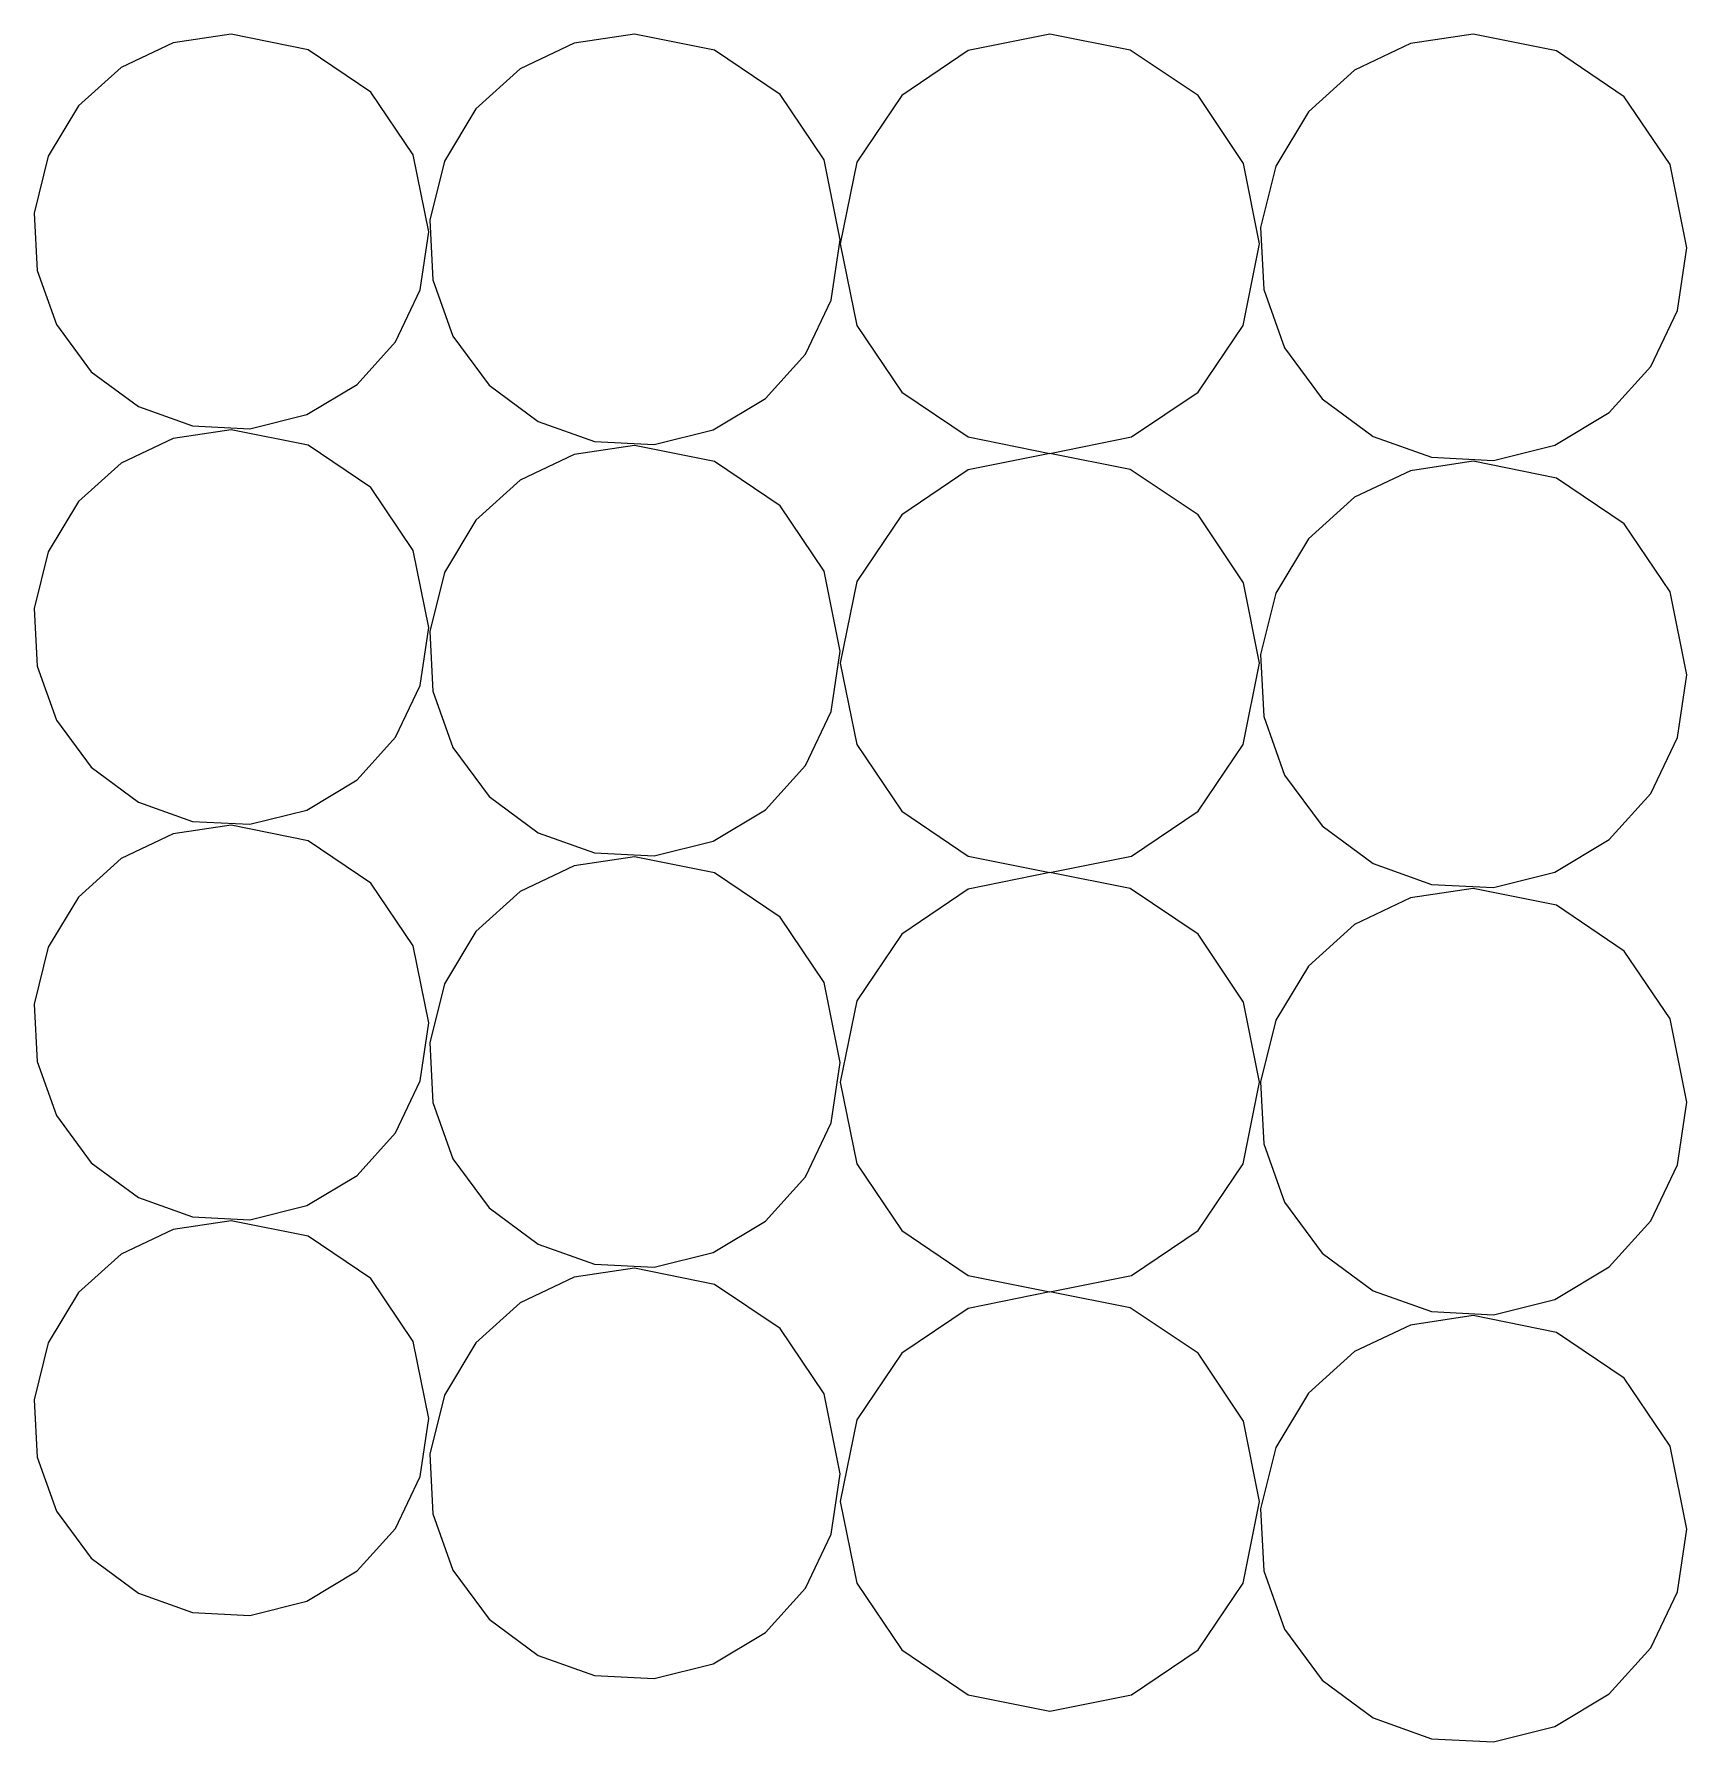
# Model space of a CAD drawing. Extents: x 0 to 20.9, y 275.4 to 297.
import ezdxf

# ---------------------------------------------------------------- set-up
doc = ezdxf.new("R2010")
doc.units = 0

msp = doc.modelspace()

# ---------------------------------------------------------------- linework, layer by layer
at = {"color": 7}
for points in [[(2.501304, 297.000074), (1.768248, 296.890304), (1.11238, 296.578748), (0.57355, 296.092032), (0.191608, 295.456784), (0.012493, 294.737522), (0.049344, 294.012351), (0.292809, 293.328279), (0.733539, 292.732312), (1.329506, 292.291582), (2.013579, 292.048116), (2.738749, 292.011266), (3.458011, 292.190381), (4.09326, 292.572322), (4.579975, 293.111153), (4.891532, 293.767021), (5.001301, 294.500077), (4.804839, 295.473188), (4.269069, 296.267841), (3.474416, 296.803611), (2.501304, 297.000074), (2.501304, 297.000074)], [(2.501304, 297.000074), (1.768248, 296.890304), (1.11238, 296.578748), (0.57355, 296.092032), (0.191608, 295.456784), (0.012493, 294.737522), (0.049344, 294.012351), (0.292809, 293.328279), (0.733539, 292.732312), (1.329506, 292.291582), (2.013579, 292.048116), (2.738749, 292.011266), (3.458011, 292.190381), (4.09326, 292.572322), (4.579975, 293.111153), (4.891532, 293.767021), (5.001301, 294.500077), (4.804839, 295.473188), (4.269069, 296.267841), (3.474416, 296.803611), (2.501304, 297.000074), (2.501304, 297.000074)], [(7.601327, 297.000079), (6.838949, 296.885919), (6.156846, 296.561901), (5.596462, 296.055717), (5.199243, 295.395058), (5.012963, 294.647026), (5.051288, 293.892849), (5.304492, 293.181413), (5.762851, 292.561607), (6.382657, 292.103248), (7.094092, 291.850044), (7.84827, 291.81172), (8.596302, 291.997999), (9.25696, 292.395218), (9.763145, 292.955602), (10.087163, 293.637705), (10.201323, 294.400083), (9.997003, 295.412119), (9.439802, 296.238558), (8.613363, 296.795759), (7.601327, 297.000079), (7.601327, 297.000079)], [(7.601327, 297.000079), (6.838949, 296.885919), (6.156846, 296.561901), (5.596462, 296.055717), (5.199243, 295.395058), (5.012963, 294.647026), (5.051288, 293.892849), (5.304492, 293.181413), (5.762851, 292.561607), (6.382657, 292.103248), (7.094092, 291.850044), (7.84827, 291.81172), (8.596302, 291.997999), (9.25696, 292.395218), (9.763145, 292.955602), (10.087163, 293.637705), (10.201323, 294.400083), (9.997003, 295.412119), (9.439802, 296.238558), (8.613363, 296.795759), (7.601327, 297.000079), (7.601327, 297.000079)], [(12.851288, 297.000073), (11.81979, 296.791823), (10.977458, 296.223907), (10.409541, 295.381575), (10.201292, 294.350077), (10.409541, 293.318578), (10.977458, 292.476246), (11.81979, 291.90833), (12.851288, 291.70008), (13.882787, 291.90833), (14.725119, 292.476246), (15.293035, 293.318578), (15.501285, 294.350077), (15.299566, 295.364186), (14.725119, 296.223907), (13.865398, 296.798354), (12.851288, 297.000073), (12.851288, 297.000073)], [(12.851288, 297.000073), (11.81979, 296.791823), (10.977458, 296.223907), (10.409541, 295.381575), (10.201292, 294.350077), (10.409541, 293.318578), (10.977458, 292.476246), (11.81979, 291.90833), (12.851288, 291.70008), (13.882787, 291.90833), (14.725119, 292.476246), (15.293035, 293.318578), (15.501285, 294.350077), (15.299566, 295.364186), (14.725119, 296.223907), (13.865398, 296.798354), (12.851288, 297.000073), (12.851288, 297.000073)], [(18.201315, 297.000077), (17.409615, 296.881527), (16.701278, 296.545046), (16.119341, 296.019393), (15.706844, 295.333325), (15.5134, 294.556522), (15.553198, 293.773338), (15.816141, 293.03454), (16.292129, 292.390895), (16.935774, 291.914907), (17.674572, 291.651964), (18.457756, 291.612166), (19.234559, 291.805609), (19.920627, 292.218107), (20.44628, 292.800043), (20.782761, 293.508381), (20.901312, 294.300081), (20.689133, 295.351041), (20.110501, 296.209267), (19.252276, 296.787898), (18.201315, 297.000077), (18.201315, 297.000077)], [(18.201315, 297.000077), (17.409615, 296.881527), (16.701278, 296.545046), (16.119341, 296.019393), (15.706844, 295.333325), (15.5134, 294.556522), (15.553198, 293.773338), (15.816141, 293.03454), (16.292129, 292.390895), (16.935774, 291.914907), (17.674572, 291.651964), (18.457756, 291.612166), (19.234559, 291.805609), (19.920627, 292.218107), (20.44628, 292.800043), (20.782761, 293.508381), (20.901312, 294.300081), (20.689133, 295.351041), (20.110501, 296.209267), (19.252276, 296.787898), (18.201315, 297.000077), (18.201315, 297.000077)], [(2.501304, 292.000077), (1.768248, 291.890307), (1.11238, 291.578751), (0.57355, 291.092035), (0.191608, 290.456787), (0.012493, 289.737525), (0.049344, 289.012354), (0.292809, 288.328282), (0.733539, 287.732315), (1.329506, 287.291585), (2.013579, 287.048119), (2.738749, 287.011269), (3.458011, 287.190384), (4.09326, 287.572325), (4.579975, 288.111156), (4.891532, 288.767024), (5.001301, 289.50008), (4.804839, 290.473191), (4.269069, 291.267844), (3.474416, 291.803614), (2.501304, 292.000077), (2.501304, 292.000077)], [(7.601327, 291.80009), (6.838949, 291.68593), (6.156846, 291.361911), (5.596462, 290.855727), (5.199243, 290.195068), (5.012963, 289.447036), (5.051288, 288.692859), (5.304492, 287.981423), (5.762851, 287.361617), (6.382657, 286.903258), (7.094092, 286.650054), (7.84827, 286.61173), (8.596302, 286.798009), (9.25696, 287.195228), (9.763145, 287.755612), (10.087163, 288.437715), (10.201323, 289.200093), (9.997003, 290.212129), (9.439802, 291.038568), (8.613363, 291.595769), (7.601327, 291.80009), (7.601327, 291.80009)], [(12.851288, 291.700081), (11.81979, 291.491832), (10.977458, 290.923915), (10.409541, 290.081583), (10.201292, 289.050085), (10.409541, 288.018587), (10.977458, 287.176254), (11.81979, 286.608338), (12.851288, 286.400088), (13.882787, 286.608338), (14.725119, 287.176254), (15.293035, 288.018587), (15.501285, 289.050085), (15.299566, 290.064195), (14.725119, 290.923915), (13.865398, 291.498362), (12.851288, 291.700081), (12.851288, 291.700081)], [(18.201315, 291.600081), (17.409615, 291.48153), (16.701278, 291.14505), (16.119341, 290.619397), (15.706844, 289.933329), (15.5134, 289.156526), (15.553198, 288.373342), (15.816141, 287.634543), (16.292129, 286.990899), (16.935774, 286.514911), (17.674572, 286.251968), (18.457756, 286.212169), (19.234559, 286.405613), (19.920627, 286.81811), (20.44628, 287.400047), (20.782761, 288.108385), (20.901312, 288.900085), (20.689133, 289.951045), (20.110501, 290.809271), (19.252276, 291.387902), (18.201315, 291.600081), (18.201315, 291.600081)], [(2.501304, 287.000082), (1.768248, 286.890313), (1.11238, 286.578757), (0.57355, 286.092041), (0.191608, 285.456793), (0.012493, 284.737531), (0.049344, 284.01236), (0.292809, 283.328288), (0.733539, 282.732321), (1.329506, 282.291591), (2.013579, 282.048125), (2.738749, 282.011275), (3.458011, 282.190389), (4.09326, 282.572331), (4.579975, 283.111161), (4.891532, 283.76703), (5.001301, 284.500085), (4.804839, 285.473197), (4.269069, 286.26785), (3.474416, 286.80362), (2.501304, 287.000082), (2.501304, 287.000082)], [(7.601327, 286.600089), (6.838949, 286.485929), (6.156846, 286.161911), (5.596462, 285.655726), (5.199243, 284.995068), (5.012963, 284.247036), (5.051288, 283.492858), (5.304492, 282.781423), (5.762851, 282.161617), (6.382657, 281.703258), (7.094092, 281.450054), (7.84827, 281.411729), (8.596302, 281.598009), (9.25696, 281.995228), (9.763145, 282.555611), (10.087163, 283.237714), (10.201323, 284.000092), (9.997003, 285.012128), (9.439802, 285.838568), (8.613363, 286.395768), (7.601327, 286.600089), (7.601327, 286.600089)], [(12.851288, 286.40009), (11.81979, 286.19184), (10.977458, 285.623924), (10.409541, 284.781591), (10.201292, 283.750093), (10.409541, 282.718595), (10.977458, 281.876263), (11.81979, 281.308346), (12.851288, 281.100096), (13.882787, 281.308346), (14.725119, 281.876263), (15.293035, 282.718595), (15.501285, 283.750093), (15.299566, 284.764203), (14.725119, 285.623924), (13.865398, 286.198371), (12.851288, 286.40009), (12.851288, 286.40009)], [(18.201315, 286.200088), (17.409615, 286.081537), (16.701278, 285.745056), (16.119341, 285.219403), (15.706844, 284.533335), (15.5134, 283.756532), (15.553198, 282.973348), (15.816141, 282.23455), (16.292129, 281.590905), (16.935774, 281.114917), (17.674572, 280.851974), (18.457756, 280.812176), (19.234559, 281.00562), (19.920627, 281.418117), (20.44628, 282.000054), (20.782761, 282.708391), (20.901312, 283.500091), (20.689133, 284.551052), (20.110501, 285.409277), (19.252276, 285.987909), (18.201315, 286.200088), (18.201315, 286.200088)], [(2.501304, 282.000096), (1.768248, 281.890327), (1.11238, 281.57877), (0.57355, 281.092055), (0.191608, 280.456806), (0.012493, 279.737544), (0.049344, 279.012374), (0.292809, 278.328301), (0.733539, 277.732334), (1.329506, 277.291604), (2.013579, 277.048139), (2.738749, 277.011288), (3.458011, 277.190403), (4.09326, 277.572345), (4.579975, 278.111175), (4.891532, 278.767043), (5.001301, 279.500099), (4.804839, 280.473211), (4.269069, 281.267864), (3.474416, 281.803634), (2.501304, 282.000096), (2.501304, 282.000096)], [(7.601327, 281.400099), (6.838949, 281.285939), (6.156846, 280.961921), (5.596462, 280.455736), (5.199243, 279.795078), (5.012963, 279.047046), (5.051288, 278.292868), (5.304492, 277.581433), (5.762851, 276.961627), (6.382657, 276.503268), (7.094092, 276.250064), (7.84827, 276.211739), (8.596302, 276.398019), (9.25696, 276.795238), (9.763145, 277.355622), (10.087163, 278.037725), (10.201323, 278.800102), (9.997003, 279.812138), (9.439802, 280.638578), (8.613363, 281.195778), (7.601327, 281.400099), (7.601327, 281.400099)], [(12.851288, 281.100095), (11.81979, 280.891846), (10.977458, 280.323929), (10.409541, 279.481597), (10.201292, 278.450099), (10.409541, 277.4186), (10.977458, 276.576268), (11.81979, 276.008352), (12.851288, 275.800102), (13.882787, 276.008352), (14.725119, 276.576268), (15.293035, 277.4186), (15.501285, 278.450099), (15.299566, 279.464209), (14.725119, 280.323929), (13.865398, 280.898376), (12.851288, 281.100095), (12.851288, 281.100095)], [(18.201315, 280.800102), (17.409615, 280.681551), (16.701278, 280.345071), (16.119341, 279.819418), (15.706844, 279.13335), (15.5134, 278.356547), (15.553198, 277.573363), (15.816141, 276.834564), (16.292129, 276.19092), (16.935774, 275.714931), (17.674572, 275.451989), (18.457756, 275.41219), (19.234559, 275.605634), (19.920627, 276.018131), (20.44628, 276.600068), (20.782761, 277.308406), (20.901312, 278.100106), (20.689133, 279.151066), (20.110501, 280.009292), (19.252276, 280.587923), (18.201315, 280.800102), (18.201315, 280.800102)]]:
    msp.add_lwpolyline(points, dxfattribs=at)

doc.saveas('drawing.dxf')
